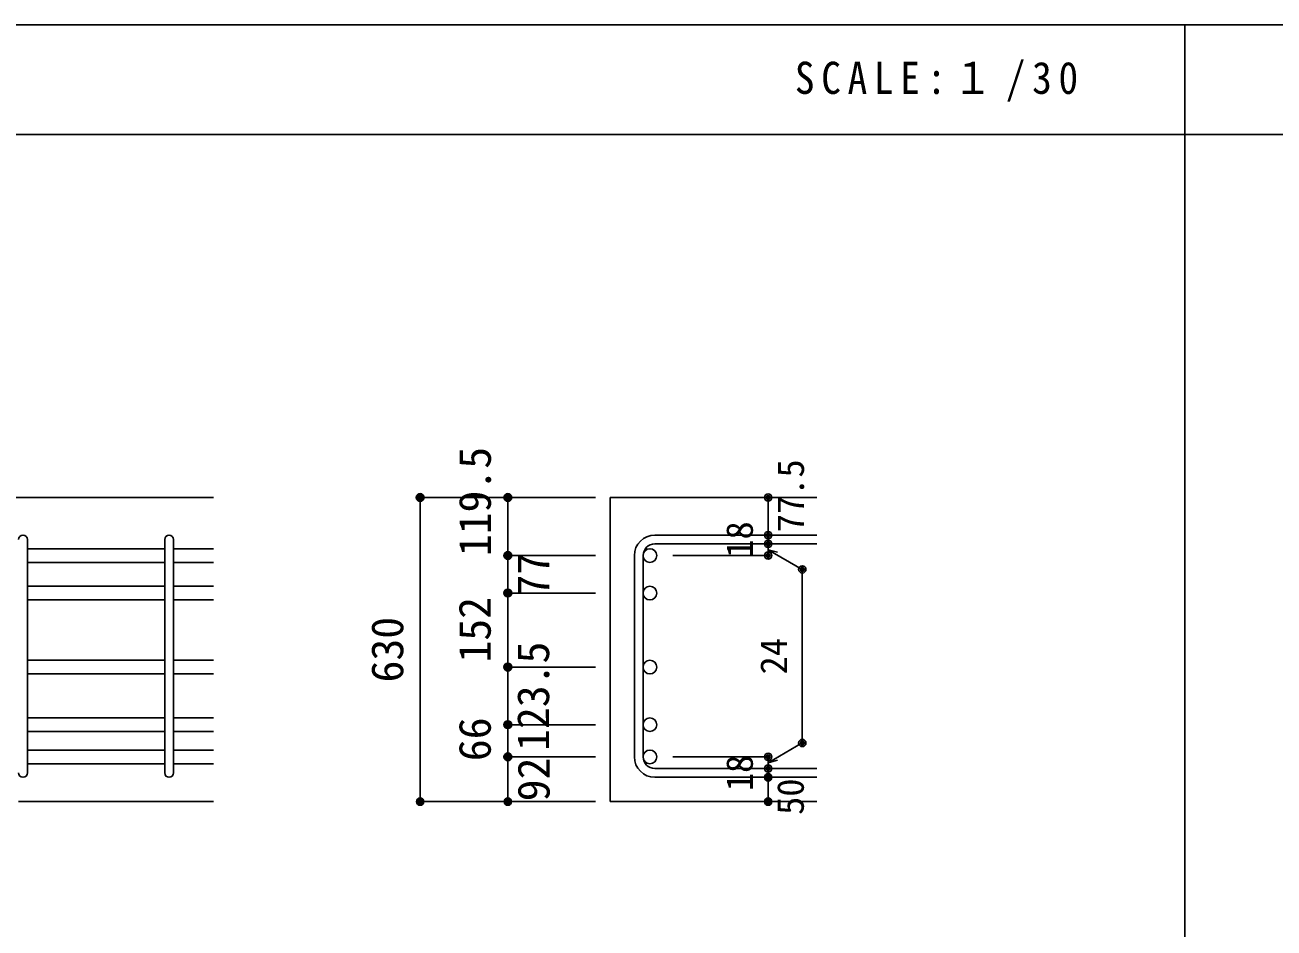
# Model space of a CAD drawing. Units: millimetres at full size, sheet at 1:30; details may follow other scales. Extents: x -5973 to 5954, y -4195 to 4201.
# Drawn here: x -3508 to -942, y 2347 to 4201 of the extents above; entities that cross this region are included whole.
import ezdxf
from ezdxf.enums import TextEntityAlignment as Align

# ---------------------------------------------------------------- set-up
doc = ezdxf.new("R2010")
doc.units = ezdxf.units.MM
doc.header["$LTSCALE"] = 30
doc.header["$PDMODE"] = 32
doc.header["$PDSIZE"] = 15
for name, color, linetype in [('0-1_躯体線', 2, 'Continuous'), ('0-5_基礎梁筋', 7, 'Continuous'), ('0-6_スタラップ筋', 7, 'Continuous'), ('0-D_寸法', 4, 'Continuous'), ('6-7_文字', 7, 'Continuous'), ('F-0_枠', 6, 'Continuous')]:
    doc.layers.add(name, color=color, linetype=linetype)
doc.styles.add('ＭＳ ゴシック', font='')
doc.styles.get('ＭＳ ゴシック').set_extended_font_data('MS Gothic')

msp = doc.modelspace()

# ---------------------------------------------------------------- linework, layer by layer
at = {"layer": '0-1_躯体線'}
for p, q in [((-3120.8, 3231.03), (-5070.8, 3231.03)), ((-1880.8, 3231.03), (-2305.8, 3231.03)), ((-2305.8, 3231.03), (-2305.8, 2606.53)), ((-3520.8, 2606.53), (-3120.8, 2606.53)), ((-1880.8, 2606.53), (-2305.8, 2606.53))]:
    msp.add_line(p, q, dxfattribs=at)
at = {"layer": '0-5_基礎梁筋'}
for p, q in [((-3502.8, 3125.83), (-3220.8, 3125.83)), ((-3202.8, 3125.83), (-3120.8, 3125.83)), ((-3502.8, 3097.83), (-3220.8, 3097.83)), ((-3202.8, 3097.83), (-3120.8, 3097.83)), ((-3502.8, 3048.83), (-3220.8, 3048.83)), ((-3202.8, 3048.83), (-3120.8, 3048.83)), ((-3502.8, 3020.83), (-3220.8, 3020.83)), ((-3202.8, 3020.83), (-3120.8, 3020.83)), ((-3502.8, 2896.83), (-3220.8, 2896.83)), ((-3202.8, 2896.83), (-3120.8, 2896.83)), ((-3502.8, 2868.83), (-3220.8, 2868.83)), ((-3202.8, 2868.83), (-3120.8, 2868.83)), ((-3502.8, 2778.53), (-3220.8, 2778.53)), ((-3202.8, 2778.53), (-3120.8, 2778.53)), ((-3502.8, 2750.53), (-3220.8, 2750.53)), ((-3202.8, 2750.53), (-3120.8, 2750.53)), ((-3502.8, 2712.53), (-3220.8, 2712.53)), ((-3202.8, 2712.53), (-3120.8, 2712.53)), ((-3502.8, 2684.53), (-3220.8, 2684.53)), ((-3202.8, 2684.53), (-3120.8, 2684.53))]:
    msp.add_line(p, q, dxfattribs=at)
at = {"layer": '0-5_基礎梁筋', "color": 3}
for centre in [(-2223.8, 3111.83), (-2223.8, 3034.83), (-2223.8, 2882.83), (-2223.8, 2764.53), (-2223.8, 2698.53)]:
    msp.add_circle(centre, 14, dxfattribs=at)
at = {"layer": '0-6_スタラップ筋'}
for p, q in [((-3502.8, 3144.83), (-3502.8, 2665.53)), ((-3220.8, 2665.53), (-3220.8, 3144.83)), ((-3202.8, 3144.83), (-3202.8, 2665.53)), ((-2213.8, 3153.83), (-1880.8, 3153.83)), ((-2213.8, 3135.83), (-1880.8, 3135.83)), ((-2255.8, 3111.83), (-2255.8, 2698.53)), ((-2237.8, 3111.83), (-2237.8, 2698.53)), ((-2213.8, 2674.53), (-1880.8, 2674.53)), ((-2213.8, 2656.53), (-1880.8, 2656.53))]:
    msp.add_line(p, q, dxfattribs=at)
for centre, radius, start, end in [((-3511.8, 3144.83), 9, 0, 180), ((-3211.8, 3144.83), 9, 0, 180), ((-2213.8, 3111.83), 42, 90, 180), ((-2213.8, 3111.83), 24, 90, 180), ((-2213.8, 2698.53), 42, 180, 270), ((-2213.8, 2698.53), 24, 180, 270), ((-3511.8, 2665.53), 9, 180, 0), ((-3211.8, 2665.53), 9, 180, 0)]:
    msp.add_arc(centre, radius, start, end, dxfattribs=at)
at = {"layer": '0-D_寸法'}
for p, q in [((-2695.8, 3231.03), (-2515.8, 3231.03)), ((-2695.8, 3231.03), (-2515.8, 3231.03)), ((-2695.8, 3231.03), (-2695.8, 2606.53)), ((-2515.8, 3231.03), (-2335.8, 3231.03)), ((-2515.8, 3231.03), (-2335.8, 3231.03)), ((-2515.8, 3231.03), (-2515.8, 2606.53)), ((-1980.8, 3153.83), (-1980.8, 3231.03)), ((-1980.8, 3231.03), (-1980.8, 3153.83)), ((-1980.8, 3135.83), (-1980.8, 3153.83)), ((-1980.8, 3135.83), (-1980.8, 3111.83)), ((-2515.8, 3111.83), (-2335.8, 3111.83)), ((-2515.8, 3111.83), (-2335.8, 3111.83)), ((-1980.8, 3111.83), (-2176.89, 3111.83)), ((-1980.8, 3123.83), (-1910.74, 3083.39)), ((-1980.8, 3123.83), (-1961.48, 3118.66)), ((-1910.74, 3083.39), (-1910.74, 2726.98)), ((-2515.8, 3034.83), (-2335.8, 3034.83)), ((-2515.8, 3034.83), (-2335.8, 3034.83)), ((-2515.8, 2882.83), (-2335.8, 2882.83)), ((-2515.8, 2764.53), (-2335.8, 2764.53)), ((-1980.8, 2686.53), (-1910.74, 2726.98)), ((-2515.8, 2698.53), (-2335.8, 2698.53)), ((-2515.8, 2642.57), (-2515.8, 2698.53)), ((-1980.8, 2698.53), (-2176.89, 2698.53)), ((-1980.8, 2674.53), (-1980.8, 2698.53)), ((-1980.8, 2686.53), (-1961.48, 2691.71)), ((-1980.8, 2656.53), (-1980.8, 2674.53)), ((-1980.8, 2606.53), (-1980.8, 2656.53)), ((-2695.8, 2606.53), (-2515.8, 2606.53)), ((-2515.8, 2606.53), (-2335.8, 2606.53))]:
    msp.add_line(p, q, dxfattribs=at)
for centre, radius in [((-2695.8, 3231.03), 8), ((-2695.8, 3231.03), 7.2), ((-2695.8, 3231.03), 6.4), ((-2695.8, 3231.03), 5.6), ((-2695.8, 3231.03), 4.8), ((-2695.8, 3231.03), 4), ((-2695.8, 3231.03), 3.2), ((-2515.8, 3231.03), 8), ((-2515.8, 3231.03), 7.2), ((-2515.8, 3231.03), 6.4), ((-2515.8, 3231.03), 5.6), ((-2515.8, 3231.03), 4.8), ((-2515.8, 3231.03), 4), ((-2515.8, 3231.03), 3.2), ((-1980.8, 3231.03), 4), ((-1980.8, 3231.03), 3.6), ((-1980.8, 3231.03), 3.2), ((-1980.8, 3231.03), 2.8), ((-2695.8, 3231.03), 2.4), ((-2695.8, 3231.03), 1.6), ((-2695.8, 3231.03), 0.8), ((-2515.8, 3231.03), 2.4), ((-2515.8, 3231.03), 1.6), ((-2515.8, 3231.03), 0.8), ((-1980.8, 3231.03), 2.4), ((-1980.8, 3231.03), 2), ((-1980.8, 3231.03), 1.6), ((-1980.8, 3231.03), 1.2), ((-1980.8, 3231.03), 0.8), ((-1980.8, 3231.03), 0.4), ((-1980.8, 3153.83), 4), ((-1980.8, 3153.83), 3.6), ((-1980.8, 3153.83), 3.2), ((-1980.8, 3153.83), 2.8), ((-1980.8, 3135.83), 4), ((-1980.8, 3135.83), 3.6), ((-1980.8, 3135.83), 3.2), ((-1980.8, 3135.83), 2.8), ((-1980.8, 3153.83), 2.4), ((-1980.8, 3135.83), 2.4), ((-1980.8, 3153.83), 2), ((-1980.8, 3135.83), 2), ((-1980.8, 3153.83), 1.6), ((-1980.8, 3135.83), 1.6), ((-1980.8, 3153.83), 1.2), ((-1980.8, 3135.83), 1.2), ((-1980.8, 3153.83), 0.8), ((-1980.8, 3135.83), 0.8), ((-1980.8, 3153.83), 0.4), ((-1980.8, 3135.83), 0.4), ((-2515.8, 3111.83), 8), ((-2515.8, 3111.83), 7.2), ((-2515.8, 3111.83), 6.4), ((-2515.8, 3111.83), 5.6), ((-2515.8, 3111.83), 4.8), ((-2515.8, 3111.83), 4), ((-2515.8, 3111.83), 3.2), ((-2515.8, 3111.83), 2.4), ((-2515.8, 3111.83), 1.6), ((-2515.8, 3111.83), 0.8), ((-1980.8, 3111.83), 4), ((-1980.8, 3111.83), 3.6), ((-1980.8, 3111.83), 3.2), ((-1980.8, 3111.83), 2.8), ((-1980.8, 3111.83), 2.4), ((-1980.8, 3111.83), 2), ((-1980.8, 3111.83), 1.6), ((-1980.8, 3111.83), 1.2), ((-1980.8, 3111.83), 0.8), ((-1980.8, 3111.83), 0.4), ((-1910.74, 3083.39), 4), ((-1910.74, 3083.39), 3.6), ((-1910.74, 3083.39), 3.2), ((-1910.74, 3083.39), 2.8), ((-1910.74, 3083.39), 2.4), ((-1910.74, 3083.39), 2), ((-1910.74, 3083.39), 1.6), ((-1910.74, 3083.39), 1.2), ((-1910.74, 3083.39), 0.8), ((-1910.74, 3083.39), 0.4), ((-2515.8, 3034.83), 8), ((-2515.8, 3034.83), 7.2), ((-2515.8, 3034.83), 6.4), ((-2515.8, 3034.83), 5.6), ((-2515.8, 3034.83), 4.8), ((-2515.8, 3034.83), 4), ((-2515.8, 3034.83), 3.2), ((-2515.8, 3034.83), 2.4), ((-2515.8, 3034.83), 1.6), ((-2515.8, 3034.83), 0.8), ((-2515.8, 2882.83), 8), ((-2515.8, 2882.83), 7.2), ((-2515.8, 2882.83), 6.4), ((-2515.8, 2882.83), 5.6), ((-2515.8, 2882.83), 4.8), ((-2515.8, 2882.83), 4), ((-2515.8, 2882.83), 3.2), ((-2515.8, 2882.83), 2.4), ((-2515.8, 2882.83), 1.6), ((-2515.8, 2882.83), 0.8), ((-2515.8, 2764.53), 8), ((-2515.8, 2764.53), 7.2), ((-2515.8, 2764.53), 6.4), ((-2515.8, 2764.53), 5.6), ((-2515.8, 2764.53), 4.8), ((-2515.8, 2764.53), 4), ((-2515.8, 2764.53), 3.2), ((-2515.8, 2764.53), 2.4), ((-2515.8, 2764.53), 1.6), ((-2515.8, 2764.53), 0.8), ((-1910.74, 2726.98), 4), ((-1910.74, 2726.98), 3.6), ((-1910.74, 2726.98), 3.2), ((-1910.74, 2726.98), 2.8), ((-1910.74, 2726.98), 2.4), ((-1910.74, 2726.98), 2), ((-1910.74, 2726.98), 1.6), ((-1910.74, 2726.98), 1.2), ((-1910.74, 2726.98), 0.8), ((-1910.74, 2726.98), 0.4), ((-2515.8, 2698.53), 8), ((-2515.8, 2698.53), 7.2), ((-2515.8, 2698.53), 6.4), ((-2515.8, 2698.53), 5.6), ((-2515.8, 2698.53), 4.8), ((-2515.8, 2698.53), 4), ((-2515.8, 2698.53), 3.2), ((-2515.8, 2698.53), 2.4), ((-2515.8, 2698.53), 1.6), ((-2515.8, 2698.53), 0.8), ((-1980.8, 2698.53), 4), ((-1980.8, 2698.53), 3.6), ((-1980.8, 2698.53), 3.2), ((-1980.8, 2698.53), 2.8), ((-1980.8, 2698.53), 2.4), ((-1980.8, 2698.53), 2), ((-1980.8, 2698.53), 1.6), ((-1980.8, 2698.53), 1.2), ((-1980.8, 2698.53), 0.8), ((-1980.8, 2698.53), 0.4), ((-1980.8, 2674.53), 4), ((-1980.8, 2674.53), 3.6), ((-1980.8, 2674.53), 3.2), ((-1980.8, 2674.53), 2.8), ((-1980.8, 2674.53), 2.4), ((-1980.8, 2674.53), 2), ((-1980.8, 2674.53), 1.6), ((-1980.8, 2674.53), 1.2), ((-1980.8, 2674.53), 0.8), ((-1980.8, 2674.53), 0.4), ((-1980.8, 2656.53), 4), ((-1980.8, 2656.53), 3.6), ((-1980.8, 2656.53), 3.2), ((-1980.8, 2656.53), 2.8), ((-1980.8, 2656.53), 2.4), ((-1980.8, 2656.53), 2), ((-1980.8, 2656.53), 1.6), ((-1980.8, 2656.53), 1.2), ((-1980.8, 2656.53), 0.8), ((-1980.8, 2656.53), 0.4), ((-2695.8, 2606.53), 7.2), ((-2695.8, 2606.53), 6.4), ((-2695.8, 2606.53), 5.6), ((-2695.8, 2606.53), 4.8), ((-2695.8, 2606.53), 4), ((-2695.8, 2606.53), 3.2), ((-2695.8, 2606.53), 2.4), ((-2695.8, 2606.53), 1.6), ((-2695.8, 2606.53), 0.8), ((-2515.8, 2606.53), 7.2), ((-2515.8, 2606.53), 6.4), ((-2515.8, 2606.53), 5.6), ((-2515.8, 2606.53), 4.8), ((-2515.8, 2606.53), 4), ((-2515.8, 2606.53), 3.2), ((-2515.8, 2606.53), 2.4), ((-2515.8, 2606.53), 1.6), ((-2515.8, 2606.53), 0.8), ((-1980.8, 2606.53), 4), ((-1980.8, 2606.53), 3.6), ((-1980.8, 2606.53), 3.2), ((-1980.8, 2606.53), 2.8), ((-1980.8, 2606.53), 2.4), ((-1980.8, 2606.53), 2), ((-1980.8, 2606.53), 1.6), ((-1980.8, 2606.53), 1.2), ((-1980.8, 2606.53), 0.8), ((-1980.8, 2606.53), 0.4)]:
    msp.add_circle(centre, radius, dxfattribs=at)
at = {"layer": '0-D_寸法', "color": 7}
for p in [(-2695.8, 3231.03), (-2695.8, 3231.03), (-2515.8, 3231.03), (-1980.8, 3231.03), (-1980.8, 3153.83), (-1980.8, 3135.83), (-2515.8, 3111.83), (-1980.8, 3111.83), (-1910.74, 3083.39), (-2515.8, 3034.83), (-2515.8, 2882.83), (-2515.8, 2882.83), (-2515.8, 2764.53), (-2515.8, 2764.53), (-1910.74, 2726.98), (-2515.8, 2698.53), (-2515.8, 2698.53), (-1980.8, 2698.53), (-1980.8, 2698.53), (-1980.8, 2674.53), (-1980.8, 2656.53), (-2695.8, 2606.53), (-2695.8, 2606.53), (-2515.8, 2606.53), (-1980.8, 2606.53)]:
    msp.add_point(p, dxfattribs=at)
at = {"layer": 'F-0_枠'}
msp.add_line((-5972.88, 4201.15), (5954.1, 4201.15), dxfattribs=at)
at = {"layer": 'F-0_枠', "color": 2}
for p, q in [((-1124.64, 4201.15), (-1124.64, -4195.24)), ((-5972.88, 3976.15), (3723.6, 3976.15))]:
    msp.add_line(p, q, dxfattribs=at)

# ---------------------------------------------------------------- texts
at = {"layer": '0-D_寸法', "style": 'ＭＳ ゴシック'}
for s, height, p in [('119.5', 65.98, (-2530.8, 3110.53)), ('77.5', 54.99, (-1890.8, 3159.83)), ('18', 54.99, (-1995.8, 3107.33)), ('77', 65.98, (-2410.87, 3027.65)), ('152', 65.98, (-2531.14, 2892.08)), ('630', 65.98, (-2710.8, 2851.28)), ('123.5', 65.98, (-2411.04, 2710.68)), ('24', 54.99, (-1925.74, 2867.68)), ('66', 65.98, (-2531.06, 2689.66)), ('18', 54.99, (-1995.8, 2628.03)), ('92', 65.98, (-2410.11, 2607.24)), ('50', 54.99, (-1891.16, 2579.31))]:
    msp.add_text(s, height=height, rotation=90, dxfattribs=at).set_placement(p, align=Align.BOTTOM_LEFT)
at = {"layer": '6-7_文字', "color": 2, "insert": (-1925.98, 4043.65), "char_height": 65.98, "attachment_point": 7, "style": 'ＭＳ ゴシック'}
msp.add_mtext('\\T1.34;\\W0.9;SCALE:１/30', dxfattribs=at)

doc.saveas('drawing.dxf')
